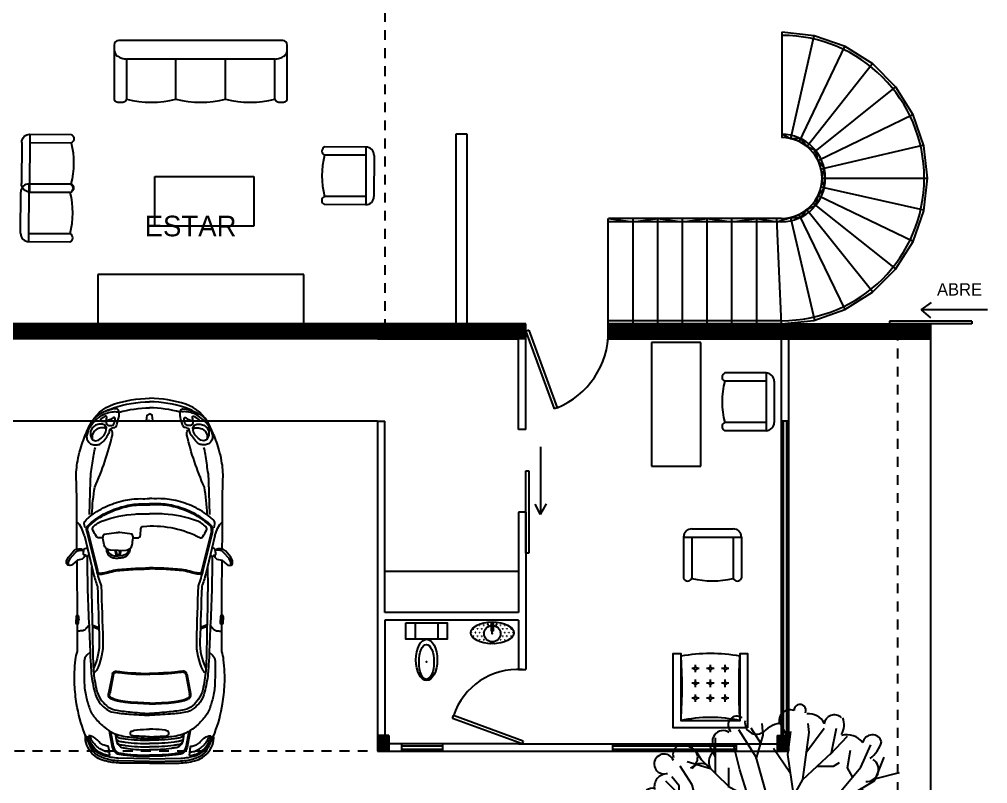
# Model space of a CAD drawing. Header units: millimetres. Extents: x 196 to 326, y -11 to 51.
# Drawn here: x 217.05 to 228.8, y 35.26 to 44.52 of the extents above; entities that cross this region are included whole.
import ezdxf

# ---------------------------------------------------------------- set-up
doc = ezdxf.new("R2010")
doc.units = ezdxf.units.MM
doc.header["$LTSCALE"] = 0.25
doc.linetypes.add('HIDDEN2', pattern=[4.7625, 3.175, -1.5875])
for name, color, linetype in [('BOXTER', 7, 'Continuous'), ('CARRERA911', 7, 'Continuous'), ('escaleras', 8, 'Continuous'), ('jardin', 3, 'Continuous'), ('mobiliario', 1, 'Continuous'), ('MOVABLE_FURNISHINGS', 7, 'Continuous'), ('puertas', 204, 'Continuous'), ('techos', 34, 'Continuous'), ('ventanas cris', 2, 'Continuous')]:
    doc.layers.add(name, color=color, linetype=linetype)

# ---------------------------------------------------------------- blocks, each defined once
blk = doc.blocks.new('CAR2_TOP')
at = {"layer": 'BOXTER'}
for p, q in [((-1.883, 0.769), (-1.88, 0.777)), ((0.299, 0.403), (0.365, 0.418)), ((0.299, 0.392), (0.365, 0.406)), ((0.299, 0.373), (0.365, 0.359)), ((0.299, 0.362), (0.365, 0.347)), ((-1.883, -0.767), (-1.88, -0.775))]:
    blk.add_line(p, q, dxfattribs=at)
for points in [[(0.311, 0.791), (0.285, 0.793), (0.26, 0.817), (0.254, 0.854), (0.249, 0.877), (0.225, 0.904), (0.201, 0.931), (0.188, 0.947), (0.182, 0.97), (0.186, 0.993), (0.206, 1.007), (0.24, 1.007), (0.284, 0.986), (0.36, 0.92), (0.378, 0.898), (0.386, 0.859), (0.384, 0.831, -0.22161), (0.368, 0.799, -0.22161)], [(0.184, 0.98), (0.19, 0.985), (0.224, 0.985), (0.267, 0.964), (0.343, 0.898), (0.362, 0.875), (0.369, 0.837), (0.368, 0.808, -0.062527), (0.366, 0.798, -0.062527)], [(-2.193, 0.001), (-2.185, 0.375, -0.076537), (-2.153, 0.555, -0.086757), (-2.092, 0.667, -0.10675), (-2.057, 0.695), (-2.015, 0.716, -0.003982), (-1.931, 0.755, -0.016266), (-1.85, 0.79, -0.052049), (-1.494, 0.886, -0.02824), (-1.263, 0.91, -0.041393), (-0.959, 0.899, -0.048157), (-0.858, 0.877), (-0.532, 0.877)], [(-0.539, 0.734, 0.024615), (-0.58, 0.769, -0.223398), (-0.61, 0.828, 0.00021), (-0.612, 0.877, 0.00021)], [(-0.532, 0.877, -0.3707), (-0.511, 0.891, 0.000614), (-0.474, 0.893)], [(-0.532, 0.877, 0.370699), (-0.511, 0.862, -0.000614), (-0.474, 0.861)], [(-0.53, 0.873, -0.309042), (-0.511, 0.883, 0.000614), (-0.474, 0.885)], [(-0.416, 0.877, 0.3707), (-0.437, 0.891, -0.000614), (-0.474, 0.893)], [(-0.418, 0.873, 0.309042), (-0.437, 0.883, -0.000614), (-0.474, 0.885)], [(-0.416, 0.877, -0.3707), (-0.437, 0.862, 0.000614), (-0.474, 0.861)], [(-0.416, 0.877, 0.002126), (0.245, 0.88)], [(0.381, 0.882, 0.000281), (0.469, 0.883, -0.004665), (0.933, 0.884, 0.006938), (1.229, 0.891, -0.055982), (1.454, 0.873, -0.021498), (1.594, 0.84, -0.021353), (1.704, 0.804, -0.022762), (1.887, 0.726, -0.203444), (2.138, 0.439, -0.07526), (2.212, 0.001, -0.07526)], [(-2.212, -0.001), (-2.212, 0.338, -0.055426), (-2.191, 0.522, -0.059428), (-2.157, 0.619, -0.097452), (-2.095, 0.7, -0.082707), (-1.994, 0.763, -0.136156), (-1.879, 0.777, 0.047635)], [(-2.16, 0.001), (-2.152, 0.381, -0.076537), (-2.12, 0.56, -0.119374), (-2.054, 0.672, -0.071149), (-2.021, 0.698), (-1.982, 0.721, -0.003982), (-1.898, 0.761, -0.005807), (-1.882, 0.769, -0.004362)], [(-2.119, 0.483, -0.075551), (-2.11, 0.547, -0.072826), (-2.08, 0.612, -0.056103), (-2.039, 0.662, -0.027417), (-2.001, 0.694, -0.098085), (-1.941, 0.724, 0.002459), (-1.88, 0.741, 0.002459)], [(-2.119, 0.483), (-2.049, 0.492, 0.060338), (-2.009, 0.502, -0.005591), (-1.995, 0.554, -0.137482), (-1.965, 0.604, 0.014112), (-1.921, 0.648, 0.101805), (-1.889, 0.7, 0.064537), (-1.88, 0.741, 0.064537)], [(-2.079, 0.488, -0.060664), (-2.07, 0.539, -0.072826), (-2.04, 0.604, -0.056103), (-1.999, 0.654, -0.027417), (-1.961, 0.686, -0.098085), (-1.901, 0.716, 0.000743), (-1.883, 0.722)], [(-0.868, 0.723), (-0.905, 0.763, 0.209375), (-0.976, 0.795, 0.008786), (-1.241, 0.793, 0.052376), (-1.407, 0.771, 0.022093), (-1.552, 0.729, 0.108048), (-1.668, 0.658, 0.061356), (-1.782, 0.543, 0.068655), (-1.848, 0.441, 0.073523), (-1.895, 0.247, 0.014318), (-1.912, 0.073, 0.013039), (-1.915, 0.001, 0.013039)], [(0.292, 0.758, 0.013204), (-0.557, 0.736, -0.006823), (-0.938, 0.721, -0.002349), (-1.128, 0.708, 0.035892), (-1.354, 0.666, 0.099022), (-1.473, 0.613, 0.0549), (-1.547, 0.542, 0.134174), (-1.596, 0.437, 0.023136), (-1.618, 0.254, 0.011713), (-1.632, 0.001, 0.011713)], [(0.165, 0.704, 0.010667), (-0.52, 0.697, -0.006823), (-0.902, 0.691, -0.002349), (-1.092, 0.682, 0.035892), (-1.319, 0.645, 0.099022), (-1.439, 0.595, 0.0549), (-1.515, 0.525, 0.134174), (-1.566, 0.422, 0.023136), (-1.592, 0.239, 0.011039), (-1.611, 0.001, 0.011039)], [(0.597, 0.761), (0.124, 0.647, 0.053281), (0.096, 0.637, 0.257952), (0.079, 0.613, 0.069501), (0.08, 0.576, 0.029071), (0.096, 0.509, -0.06163), (0.128, 0.311, -0.023841), (0.139, 0.089, -0.020054), (0.142, 0.001, -0.020054)], [(0.6, 0.749), (0.127, 0.635, 0.053281), (0.102, 0.626, 0.257952), (0.092, 0.612, 0.069501), (0.093, 0.578, 0.029071), (0.108, 0.512, -0.06151), (0.14, 0.311, -0.023756), (0.152, 0.089, -0.019965), (0.154, 0.001, -0.019965)], [(0.307, 0.744), (0.293, 0.753), (0.298, 0.769), (0.309, 0.78), (0.311, 0.796, -0.504918), (0.325, 0.803, -0.045684), (0.373, 0.798, -0.242065), (0.39, 0.784, -0.032414), (0.399, 0.759, -0.143073)], [(0.597, 0.761), (0.625, 0.765, -0.220404), (0.66, 0.755, -0.037374), (0.707, 0.706, -0.064028), (0.831, 0.511, -0.05126), (0.908, 0.289, -0.061449), (0.931, 0.085, 0.008235), (0.931, 0.001, 0.008235)], [(0.599, 0.749), (0.626, 0.753, -0.220404), (0.651, 0.745, -0.037374), (0.697, 0.698, -0.064028), (0.819, 0.506, -0.05126), (0.896, 0.287, -0.061449), (0.918, 0.085, 0.008235), (0.919, 0, 0.008235)], [(0.642, 0.783), (0.688, 0.793, -0.220404), (0.723, 0.782, -0.037374), (0.77, 0.733, -0.064028), (0.894, 0.538, -0.05126), (0.971, 0.317, -0.061449), (0.994, 0.113, 0.010916), (0.995, 0.001, 0.008235)], [(0.8, 0.731), (1.203, 0.719, -0.03271), (1.324, 0.708, 0.00658), (1.529, 0.678, -0.040733), (1.616, 0.659, -0.249875)], [(1.818, 0.748), (1.763, 0.763, 0.15571), (1.716, 0.761, 0.128859), (1.667, 0.727, 0.172618), (1.648, 0.678, 0.012779), (1.648, 0.638, 0.149305), (1.663, 0.593, 0.057452), (1.697, 0.556, 0.039867), (1.758, 0.511, 0.038453), (1.79, 0.494, 0.044126), (1.835, 0.479), (1.846, 0.463, -0.151431), (1.855, 0.437, 0.389635), (1.893, 0.399), (1.955, 0.381, 0.094342), (2.044, 0.371, 0.108453), (2.068, 0.379, 0.290912), (2.083, 0.407, 0.205966), (1.933, 0.7, 0.700887)], [(1.818, 0.748, -0.118384), (1.984, 0.61, -0.125214), (2.047, 0.457, -0.057098), (2.047, 0.388, 1.07298)], [(0.366, 0.383), (0.371, 0.481, -0.352581), (0.434, 0.551, 0.008047), (0.517, 0.567), (0.517, 0.617, -0.270521), (0.535, 0.647, 0.000614), (0.61, 0.69, -0.331797), (0.651, 0.685, -0.11427), (0.726, 0.569, -0.074246), (0.807, 0.176, -0.021686), (0.809, 0.001, -0.021686)], [(0.806, 0.701, -0.028311), (1.135, 0.665, 0.046105), (1.763, 0.452, 0.219439), (1.828, 0.465, -0.325452)], [(1.942, 0.603), (1.935, 0.586), (1.935, 0.558, -0.04992), (1.933, 0.539, 0.494644), (1.946, 0.524, -0.100112), (1.974, 0.52, 0.588914), (1.993, 0.537, 0.119485), (1.98, 0.563, -0.013341), (1.957, 0.591, 0.140517), (1.942, 0.603, -0.473723)], [(-1.821, 0.49), (-2.018, 0.455, 0.207319), (-2.091, 0.406, 0.101931), (-2.103, 0.375, 0.00876), (-2.112, 0.317, 0.038849), (-2.13, 0.001, 0.03739)], [(-1.831, 0.474), (-2.005, 0.443, 0.207319), (-2.079, 0.394, 0.101931), (-2.091, 0.363, 0.00876), (-2.099, 0.305, 0.03739), (-2.117, 0.001, 0.03739)], [(0.391, 0.526, 0.358011), (0.278, 0.445, 0.087142), (0.273, 0.383)], [(0.381, 0.514, 0.316561), (0.306, 0.445, 0.087142), (0.3, 0.383)], [(0.517, 0.567, -0.146365), (0.564, 0.552), (0.584, 0.403, -0.020696), (0.585, 0.383, -0.020696)], [(1.929, 0.522, 0.247528), (1.912, 0.526, 0.056791), (1.893, 0.518, 0.281439), (1.88, 0.495, 0.017622), (1.882, 0.462, 0.327274), (1.91, 0.43, -0.021137), (1.946, 0.42, 0.219354), (1.974, 0.424, 0.356278), (1.978, 0.435, 0.072558), (1.968, 0.452, 0.066843), (1.957, 0.463), (1.942, 0.511), (1.929, 0.522)], [(2.059, 0.522, -0.046386), (2.095, 0.439, -0.07526), (2.169, 0.001)], [(-1.857, 0.418), (-1.941, 0.403, 0.207319), (-2.014, 0.354, 0.101931), (-2.026, 0.323, 0.00876), (-2.035, 0.265, 0.032481), (-2.053, 0.001)], [(-1.968, 0.394, 0.0341), (-1.977, 0.382, 0.101931), (-1.99, 0.351, 0.00876), (-1.998, 0.293, 0.035895), (-2.016, 0.001, 0.035895)], [(-1.922, 0.406, 0.056082), (-1.937, 0.387, 0.101931), (-1.95, 0.356, 0.00876), (-1.958, 0.298, 0.036536), (-1.976, 0.001, 0.036536)], [(-1.871, 0.415, 0.088206), (-1.897, 0.387, 0.101931), (-1.909, 0.356, 0.00876), (-1.918, 0.298, 0.036536), (-1.936, 0.001, 0.036536)], [(0.391, 0.24, -0.358011), (0.278, 0.32, -0.087142), (0.273, 0.383)], [(0.381, 0.251, -0.316561), (0.306, 0.32, -0.087142), (0.3, 0.383)], [(0.366, 0.383), (0.371, 0.284, 0.352581), (0.434, 0.214, -0.008047), (0.517, 0.199), (0.517, 0.148)], [(0.517, 0.199, 0.146365), (0.564, 0.213), (0.584, 0.362, 0.020696), (0.585, 0.383, 0.020696)], [(2.042, 0.371, -0.063252), (2.096, 0.001, -0.063252)], [(-1.894, 0.001, 0.004647), (-1.883, 0.204, -0.212789), (-1.871, 0.229, -0.225042), (-1.85, 0.234, -0.010282), (-1.835, 0.23, -0.358153), (-1.824, 0.216, 0.030605), (-1.815, 0.19), (-1.81, 0.152, -0.044318), (-1.803, 0.001, -0.044318)], [(0.517, 0.148, 0.460181), (0.554, 0.113), (0.629, 0.107, -0.361883), (0.658, 0.078, -0.136022), (0.54, -0.572, -0.015575)], [(-2.212, 0.002), (-2.212, -0.336, 0.055426), (-2.191, -0.52, 0.059428), (-2.157, -0.618, 0.097452), (-2.095, -0.698, 0.082707), (-1.994, -0.761, 0.136156), (-1.879, -0.775, -0.047635)], [(-2.193, 0.001), (-2.185, -0.374, 0.076537), (-2.153, -0.553, 0.086757), (-2.092, -0.666, 0.10675), (-2.057, -0.694), (-2.015, -0.714, 0.003982), (-1.931, -0.754, 0.016266), (-1.85, -0.788, 0.052049), (-1.494, -0.884, 0.02824), (-1.263, -0.908, 0.041393), (-0.959, -0.897, 0.048157), (-0.858, -0.875), (-0.532, -0.875)], [(-2.16, 0.001), (-2.152, -0.379, 0.076537), (-2.12, -0.559, 0.119374), (-2.054, -0.671, 0.071149), (-2.021, -0.697), (-1.982, -0.72, 0.003982), (-1.898, -0.759, 0.005807), (-1.882, -0.767, 0.004362)], [(-1.821, -0.489), (-2.018, -0.453, -0.207319), (-2.091, -0.405, -0.101931), (-2.103, -0.373, -0.00876), (-2.112, -0.316, -0.038849), (-2.13, 0.001, -0.03739)], [(-1.831, -0.473), (-2.005, -0.441, -0.207319), (-2.079, -0.393, -0.101931), (-2.091, -0.361, -0.00876), (-2.099, -0.304, -0.03739), (-2.117, 0.001, -0.03739)], [(-1.857, -0.416), (-1.941, -0.401, -0.207319), (-2.014, -0.353, -0.101931), (-2.026, -0.321, -0.00876), (-2.035, -0.264, -0.032481), (-2.053, 0.001)], [(-1.968, -0.392, -0.0341), (-1.977, -0.38, -0.101931), (-1.99, -0.349, -0.00876), (-1.998, -0.292, -0.035895), (-2.016, 0.001, -0.035895)], [(-1.922, -0.405, -0.056082), (-1.937, -0.386, -0.101931), (-1.95, -0.354, -0.00876), (-1.958, -0.297, -0.036536), (-1.976, 0.001, -0.036536)], [(-1.871, -0.414, -0.088206), (-1.897, -0.386, -0.101931), (-1.909, -0.354, -0.00876), (-1.918, -0.297, -0.036536), (-1.936, 0.001, -0.036536)], [(-0.868, -0.722), (-0.905, -0.762, -0.209375), (-0.976, -0.794, -0.008786), (-1.241, -0.791, -0.052376), (-1.407, -0.769, -0.022093), (-1.552, -0.728, -0.108048), (-1.668, -0.656, -0.061356), (-1.782, -0.542, -0.068655), (-1.848, -0.439, -0.073523), (-1.895, -0.245, -0.014318), (-1.912, -0.071, -0.013039), (-1.915, 0.001, -0.013039)], [(-1.894, 0.001, -0.004647), (-1.883, -0.203, 0.212789), (-1.871, -0.227, 0.225042), (-1.85, -0.232, 0.010282), (-1.835, -0.229, 0.358153), (-1.824, -0.215, -0.030605), (-1.815, -0.189), (-1.81, -0.151, 0.044318), (-1.803, 0.001, 0.044318)], [(0.292, -0.757, -0.013204), (-0.557, -0.735, 0.006823), (-0.938, -0.72, 0.002349), (-1.128, -0.707, -0.035892), (-1.354, -0.664, -0.099022), (-1.473, -0.611, -0.0549), (-1.547, -0.54, -0.134174), (-1.596, -0.436, -0.023136), (-1.618, -0.253, -0.011713), (-1.632, 0.001, -0.011713)], [(0.165, -0.702, -0.010667), (-0.52, -0.696, 0.006823), (-0.902, -0.69, 0.002349), (-1.092, -0.681, -0.035892), (-1.319, -0.643, -0.099022), (-1.439, -0.593, -0.0549), (-1.515, -0.524, -0.134174), (-1.566, -0.42, -0.023136), (-1.592, -0.238, -0.011039), (-1.611, 0.001, -0.011039)], [(0.597, -0.76), (0.124, -0.646, -0.053281), (0.096, -0.636, -0.257952), (0.079, -0.612, -0.069501), (0.08, -0.575, -0.029071), (0.096, -0.507, 0.06163), (0.128, -0.309, 0.023841), (0.139, -0.087, 0.020054), (0.142, 0.001, 0.020054)], [(0.6, -0.748), (0.127, -0.634, -0.053281), (0.102, -0.625, -0.257952), (0.092, -0.611, -0.069501), (0.093, -0.577, -0.029071), (0.108, -0.511, 0.06151), (0.14, -0.31, 0.023756), (0.152, -0.088, 0.019965), (0.154, 0.001, 0.019965)], [(0.381, -0.88, -0.000281), (0.469, -0.881, 0.004665), (0.933, -0.883, -0.006938), (1.229, -0.889, 0.055982), (1.454, -0.872, 0.021498), (1.594, -0.839, 0.021353), (1.704, -0.803, 0.022762), (1.887, -0.724, 0.203444), (2.138, -0.438, 0.07526), (2.212, 0.001, 0.07526)], [(0.54, -0.572), (0.517, -0.615, 0.270521), (0.535, -0.646, -0.000614), (0.61, -0.689, 0.331797), (0.651, -0.683, 0.11427), (0.726, -0.568, 0.074246), (0.807, -0.175, 0.021686), (0.809, 0.001)], [(0.597, -0.76), (0.625, -0.764, 0.220404), (0.66, -0.753, 0.037374), (0.707, -0.704, 0.064028), (0.831, -0.509, 0.05126), (0.908, -0.288, 0.061449), (0.931, -0.084, -0.008235), (0.931, 0.001, -0.008235)], [(0.599, -0.748), (0.626, -0.751, 0.220404), (0.651, -0.744, 0.037374), (0.697, -0.696, 0.064028), (0.819, -0.504, 0.05126), (0.896, -0.285, 0.061449), (0.918, -0.084, -0.008235), (0.919, 0.001, -0.008235)], [(0.642, -0.781), (0.688, -0.791, 0.220404), (0.723, -0.781, 0.037374), (0.77, -0.732, 0.064028), (0.894, -0.537, 0.05126), (0.971, -0.315, 0.061449), (0.994, -0.111, -0.010916), (0.995, 0.001, -0.008235)], [(2.042, -0.37, 0.063252), (2.096, 0.001, 0.063252)], [(2.059, -0.52, 0.046386), (2.095, -0.438, 0.07526), (2.169, 0.001)], [(0.806, -0.699, 0.028311), (1.135, -0.663, -0.046105), (1.763, -0.451, -0.219439), (1.828, -0.464, 0.325452)], [(1.818, -0.746), (1.763, -0.761, -0.15571), (1.716, -0.759, -0.128859), (1.667, -0.725, -0.172618), (1.648, -0.677, -0.012779), (1.648, -0.637, -0.149305), (1.663, -0.592, -0.057452), (1.697, -0.554, -0.039867), (1.758, -0.509, -0.038453), (1.79, -0.492, -0.044126), (1.835, -0.477), (1.846, -0.462, 0.151431), (1.855, -0.436, -0.389635), (1.893, -0.398), (1.955, -0.379, -0.094342), (2.044, -0.37, -0.108453), (2.068, -0.377, -0.290912), (2.083, -0.406, -0.205966), (1.933, -0.699, -0.700887)], [(1.818, -0.746, 0.118384), (1.984, -0.609, 0.125214), (2.047, -0.456, 0.057098), (2.047, -0.387, -1.07298)], [(1.929, -0.52, -0.247528), (1.912, -0.524, -0.056791), (1.893, -0.517, -0.281439), (1.88, -0.494, -0.017622), (1.882, -0.46, -0.327274), (1.91, -0.428, 0.021137), (1.946, -0.419, -0.219354), (1.974, -0.422, -0.356278), (1.978, -0.434, -0.072558), (1.968, -0.451, -0.066843), (1.957, -0.462), (1.942, -0.509), (1.929, -0.52)], [(-2.119, -0.482), (-2.049, -0.49, -0.060338), (-2.009, -0.5, 0.005591), (-1.995, -0.553, 0.137482), (-1.965, -0.603, -0.014112), (-1.921, -0.646, -0.101805), (-1.889, -0.699, -0.064537), (-1.88, -0.74, -0.064537)], [(-2.119, -0.482, 0.075551), (-2.11, -0.545, 0.072826), (-2.08, -0.61, 0.056103), (-2.039, -0.66, 0.027417), (-2.001, -0.693, 0.098085), (-1.941, -0.723, -0.002459), (-1.88, -0.74, -0.002459)], [(-2.079, -0.487, 0.060664), (-2.07, -0.538, 0.072826), (-2.04, -0.603, 0.056103), (-1.999, -0.653, 0.027417), (-1.961, -0.685, 0.098085), (-1.901, -0.715, -0.000743), (-1.883, -0.72)], [(1.942, -0.601), (1.935, -0.584), (1.935, -0.556, 0.04992), (1.933, -0.537, -0.494644), (1.946, -0.522, 0.100112), (1.974, -0.518, -0.588914), (1.993, -0.535, -0.119485), (1.98, -0.562, 0.013341), (1.957, -0.59, -0.140517), (1.942, -0.601, 0.473723)], [(0.8, -0.729), (1.203, -0.718, 0.03271), (1.324, -0.707, -0.00658), (1.529, -0.677, 0.040733), (1.616, -0.658, 0.249875)], [(-0.539, -0.732, -0.024615), (-0.58, -0.767, 0.223398), (-0.61, -0.827, -0.00021), (-0.612, -0.875, -0.00021)], [(0.311, -0.789), (0.285, -0.792), (0.26, -0.815), (0.254, -0.853), (0.249, -0.875), (0.225, -0.902), (0.201, -0.93), (0.188, -0.946), (0.182, -0.968), (0.186, -0.992), (0.206, -1.006), (0.24, -1.006), (0.284, -0.985), (0.36, -0.919), (0.378, -0.896), (0.386, -0.858), (0.384, -0.829, 0.22161), (0.368, -0.797, 0.22161)], [(0.184, -0.979), (0.19, -0.983), (0.224, -0.983), (0.267, -0.962), (0.343, -0.896), (0.362, -0.874), (0.369, -0.835), (0.368, -0.807, 0.062527), (0.366, -0.796, 0.062527)], [(0.307, -0.743), (0.293, -0.751), (0.298, -0.768), (0.309, -0.779), (0.311, -0.794, 0.504918), (0.325, -0.802, 0.045684), (0.373, -0.796, 0.242065), (0.39, -0.782, 0.032414), (0.399, -0.758, 0.143073)], [(-0.532, -0.875, -0.370699), (-0.511, -0.86, 0.000614), (-0.474, -0.859)], [(-0.532, -0.875, 0.3707), (-0.511, -0.89, -0.000614), (-0.474, -0.891)], [(-0.53, -0.871, 0.309042), (-0.511, -0.882, -0.000614), (-0.474, -0.883)], [(-0.416, -0.875, 0.3707), (-0.437, -0.86, -0.000614), (-0.474, -0.859)], [(-0.418, -0.871, -0.309042), (-0.437, -0.882, 0.000614), (-0.474, -0.883)], [(-0.416, -0.875, -0.3707), (-0.437, -0.89, 0.000614), (-0.474, -0.891)], [(-0.416, -0.875, -0.002126), (0.245, -0.879)]]:
    blk.add_lwpolyline(points, format="xyb", dxfattribs=at)
for points in [[(0.545, 0.791), (0.631, 0.822), (0.68, 0.851), (0.714, 0.885)], [(0.545, 0.791), (0.081, 0.681)], [(1.759, 0.718), (1.727, 0.704), (1.709, 0.691), (1.694, 0.657), (1.703, 0.622), (1.727, 0.59), (1.765, 0.554), (1.805, 0.533), (1.854, 0.524), (1.886, 0.546), (1.899, 0.574), (1.899, 0.614), (1.886, 0.659), (1.854, 0.697), (1.807, 0.719), (1.759, 0.718)], [(1.841, 0.526), (1.841, 0.526), (1.854, 0.554), (1.854, 0.594), (1.841, 0.639), (1.809, 0.677), (1.762, 0.699), (1.715, 0.697)], [(1.938, -0.001), (1.943, 0.04), (2.007, 0.029), (2.023, 0.001)], [(1.938, 0.002), (1.943, -0.039), (2.007, -0.028), (2.023, 0.001)], [(1.759, -0.716), (1.727, -0.703), (1.709, -0.69), (1.694, -0.656), (1.703, -0.62), (1.727, -0.588), (1.765, -0.552), (1.805, -0.532), (1.854, -0.522), (1.886, -0.545), (1.899, -0.573), (1.899, -0.613), (1.886, -0.658), (1.854, -0.695), (1.807, -0.718), (1.759, -0.716)], [(1.841, -0.525), (1.841, -0.525), (1.854, -0.553), (1.854, -0.593), (1.841, -0.638), (1.809, -0.675), (1.762, -0.698), (1.715, -0.696)], [(0.545, -0.79), (0.081, -0.68)], [(0.545, -0.79), (0.631, -0.821), (0.68, -0.849), (0.714, -0.883)]]:
    blk.add_lwpolyline(points, dxfattribs=at)
at = {"layer": 'CARRERA911'}
for p, q in [((-0.558, 0.696), (-0.589, 0.616)), ((-0.537, 0.697), (-0.568, 0.617)), ((-1.132, 0.439), (-1.371, 0.485)), ((-1.129, 0.451), (-1.369, 0.498)), ((-1.132, -0.438), (-1.371, -0.484)), ((-1.129, -0.45), (-1.369, -0.496)), ((-0.558, -0.695), (-0.589, -0.614)), ((-0.537, -0.695), (-0.568, -0.615))]:
    blk.add_line(p, q, dxfattribs=at)
for points in [[(0.124, 0.647, 0.02035), (-0.064, 0.589, -0.001309), (-0.733, 0.567, -0.124047), (-1.09, 0.646, -0.239135), (-1.115, 0.68, -0.239135)], [(0.081, 0.681, 0.019279), (-0.073, 0.633, -0.001296), (-0.734, 0.612, -0.122005), (-1.065, 0.683, -0.122005)], [(0.124, -0.646, -0.02035), (-0.064, -0.587, 0.001309), (-0.733, -0.566, 0.124047), (-1.09, -0.645, 0.239135), (-1.115, -0.678, 0.239135)], [(0.081, -0.68, -0.019279), (-0.073, -0.631, 0.001296), (-0.734, -0.61, 0.122005), (-1.065, -0.682, 0.122005)]]:
    blk.add_lwpolyline(points, format="xyb", dxfattribs=at)
for points in [[(-1.498, 0.001), (-1.491, 0.146), (-1.484, 0.231), (-1.477, 0.298), (-1.469, 0.351), (-1.461, 0.392), (-1.453, 0.423), (-1.445, 0.445), (-1.438, 0.462), (-1.431, 0.475), (-1.424, 0.485), (-1.417, 0.493), (-1.409, 0.497), (-1.401, 0.5), (-1.392, 0.501), (-1.381, 0.5), (-1.369, 0.498)], [(-1.486, 0), (-1.478, 0.145), (-1.472, 0.229), (-1.465, 0.297), (-1.457, 0.349), (-1.449, 0.389), (-1.441, 0.419), (-1.434, 0.441), (-1.427, 0.457), (-1.42, 0.469), (-1.414, 0.477), (-1.409, 0.483), (-1.404, 0.486), (-1.399, 0.488), (-1.392, 0.488), (-1.383, 0.487), (-1.371, 0.485)], [(-1.135, 0.44), (-1.126, 0.435), (-1.12, 0.431), (-1.116, 0.427), (-1.113, 0.421), (-1.112, 0.413), (-1.111, 0.401), (-1.112, 0.385), (-1.114, 0.364), (-1.117, 0.339), (-1.121, 0.307), (-1.125, 0.269), (-1.129, 0.224), (-1.133, 0.17), (-1.136, 0.107), (-1.139, 0.001)], [(-1.129, 0.451), (-1.119, 0.446), (-1.111, 0.44), (-1.105, 0.433), (-1.102, 0.425), (-1.099, 0.414), (-1.099, 0.401), (-1.1, 0.384), (-1.102, 0.363), (-1.105, 0.337), (-1.108, 0.306), (-1.112, 0.268), (-1.116, 0.223), (-1.12, 0.169), (-1.123, 0.107), (-1.126, 0.001)], [(-1.498, 0.001), (-1.491, -0.144), (-1.484, -0.229), (-1.477, -0.297), (-1.469, -0.35), (-1.461, -0.391), (-1.453, -0.421), (-1.445, -0.444), (-1.438, -0.461), (-1.431, -0.474), (-1.424, -0.484), (-1.417, -0.491), (-1.409, -0.496), (-1.401, -0.499), (-1.392, -0.499), (-1.381, -0.498), (-1.369, -0.496)], [(-1.486, 0.001), (-1.478, -0.144), (-1.472, -0.228), (-1.465, -0.295), (-1.457, -0.348), (-1.449, -0.388), (-1.441, -0.417), (-1.434, -0.439), (-1.427, -0.455), (-1.42, -0.467), (-1.414, -0.476), (-1.409, -0.481), (-1.404, -0.485), (-1.399, -0.486), (-1.392, -0.487), (-1.383, -0.486), (-1.371, -0.484)], [(-1.135, -0.439), (-1.126, -0.434), (-1.12, -0.429), (-1.116, -0.425), (-1.113, -0.42), (-1.112, -0.411), (-1.111, -0.4), (-1.112, -0.383), (-1.114, -0.363), (-1.117, -0.337), (-1.121, -0.306), (-1.125, -0.268), (-1.129, -0.222), (-1.133, -0.169), (-1.136, -0.106), (-1.139, 0)], [(-1.129, -0.45), (-1.119, -0.444), (-1.111, -0.439), (-1.105, -0.432), (-1.102, -0.424), (-1.099, -0.413), (-1.099, -0.4), (-1.1, -0.383), (-1.102, -0.362), (-1.105, -0.336), (-1.108, -0.304), (-1.112, -0.266), (-1.116, -0.221), (-1.12, -0.168), (-1.123, -0.105), (-1.126, 0.001)]]:
    blk.add_lwpolyline(points, dxfattribs=at)
blk = doc.blocks.new('autop20')
at = {"layer": 'CARRERA911'}
blk.add_blockref('CAR2_TOP', (129.991, 47.496), dxfattribs=at)
blk = doc.blocks.new('wc2')
for p, q in [((-0.137, 0), (-0.137, -0.2)), ((0.137, 0), (0.137, -0.2))]:
    blk.add_line(p, q)
blk.add_lwpolyline([(-0.25, 0), (0.25, 0), (0.25, -0.2), (-0.25, -0.2)], close=True)
for centre, major_axis, ratio in [((0, -0.45), (0, -0.25), 0.517442), ((-0.001, -0.475), (0, -0.211), 0.429153)]:
    blk.add_ellipse(centre, major_axis=major_axis, ratio=ratio)
blk.add_point((-0.001, -0.475))
blk = doc.blocks.new('lava3')
h = blk.add_hatch()
h.set_pattern_fill('SWAMP', color=256, scale=0.002, style=0)
h.set_pattern_definition([(0, (-233.575846, -189.349893), (0.0254, 0.043994), [0.00635, -0.04445]), (90, (-233.57267, -189.349893), (-0.0254, 0.043994), [0.003175, -0.0848132]), (90, (-233.571877, -189.349893), (-0.0254, 0.043994), [0.00254, -0.0854482]), (90, (-233.573465, -189.349893), (-0.0254, 0.043994), [0.00254, -0.0854482]), (60, (-233.571084, -189.349893), (-0.0253999216, 0.043994045), [0.002032, -0.048768]), (120, (-233.57426, -189.349893), (-0.0507999216, 4.5e-08), [0.002032, -0.048768])])
edge = h.paths.add_edge_path()
edge.add_ellipse((0, -0.132), major_axis=(-0.262, 0), ratio=0.505195, start_angle=0, end_angle=360)
edge.add_line((0, -0.001), (0, -0.01))
edge.add_line((0, -0.01), (0.01, -0.01))
edge.add_line((0.01, -0.01), (0.01, -0.043))
edge.add_arc((0, -0.142), 0.1, 0, 84.2608, ccw=False)
edge.add_arc((0, -0.142), 0.1, -180, 0, ccw=False)
edge.add_arc((0, -0.142), 0.1, 95.7392, 180, ccw=False)
edge.add_line((-0.01, -0.043), (-0.01, -0.01))
edge.add_line((-0.01, -0.01), (0, -0.01))
edge.add_line((0, -0.01), (0, -0.001))
for p, q in [((0, -0.01), (0, 0)), ((-0.01, -0.11), (-0.01, -0.01)), ((-0.01, -0.01), (0.01, -0.01)), ((0.01, -0.11), (-0.01, -0.11)), ((0, -0.142), (0, -0.01)), ((0.01, -0.01), (0.01, -0.11))]:
    blk.add_line(p, q)
blk.add_circle((0, -0.142), 0.1)
blk.add_ellipse((0, -0.132), major_axis=(-0.262, 0), ratio=0.505195)
for p in [(-0.053, -0.026), (0.053, -0.026), (0, -0.142)]:
    blk.add_point(p)
blk = doc.blocks.new('E59')
for p, q in [((-0.1047, 0.3745), (-0.1262, 0.4543)), ((-0.0967, 0.3775), (-0.0859, 0.4635)), ((-0.0242, 0.4144), (-0.0295, 0.4512)), ((0.0403, 0.2977), (0.0483, 0.4635)), ((0.0457, 0.3745), (-0.0242, 0.4144)), ((-0.1558, 0.3714), (-0.2068, 0.4052)), ((-0.0698, 0.2824), (-0.0483, 0.4052)), ((-0.1531, 0.2916), (-0.1558, 0.3714)), ((-0.0403, 0.1903), (-0.1047, 0.3745)), ((0.0161, 0.2087), (-0.0215, 0.3622)), ((0.0671, 0.31), (0.0886, 0.3745)), ((0.1209, 0.2179), (0.1316, 0.353)), ((0.1316, 0.353), (0.1477, 0.3806)), ((0.1987, 0.31), (0.2713, 0.3683)), ((-0.2954, 0.2701), (-0.3142, 0.3407)), ((-0.1262, 0.2455), (-0.1799, 0.3223)), ((0.3008, 0.3008), (0.3196, 0.3407)), ((-0.2901, 0.267), (-0.3599, 0.2947)), ((-0.0134, 0.1013), (0.0403, 0.2977)), ((0.0376, 0.2854), (0.0671, 0.31)), ((0.1262, 0.2977), (0.1531, 0.3131)), ((0.2175, 0.2425), (0.1987, 0.31)), ((0.3089, 0.267), (0.3008, 0.3008)), ((-0.2471, 0.1964), (-0.2901, 0.267)), ((-0.1316, 0.2517), (-0.2122, 0.2762)), ((0.1853, 0.1842), (0.2283, 0.267)), ((0.2954, 0.2517), (0.3411, 0.2854)), ((-0.3303, 0.2241), (-0.3975, 0.2548)), ((-0.239, 0.1473), (-0.2525, 0.2394)), ((-0.0349, 0.1627), (-0.1262, 0.2455)), ((0.0645, 0.1627), (0.1504, 0.2609)), ((0.2551, 0.178), (0.2954, 0.2517)), ((-0.2149, 0.1289), (-0.3303, 0.2241)), ((-0.0725, 0.1473), (-0.1585, 0.2118)), ((0.1397, 0.1228), (0.333, 0.2149)), ((0.333, 0.2149), (0.4082, 0.2271)), ((-0.3679, 0.132), (-0.4243, 0.1842)), ((-0.3277, 0.1842), (-0.3814, 0.1934)), ((-0.3008, 0.1995), (-0.3277, 0.1842)), ((-0.1853, 0.1535), (-0.2149, 0.1842)), ((-0.0081, 0.0153), (-0.0403, 0.1903)), ((-0.0403, 0.1903), (0.0054, 0.0307)), ((0.0376, 0.1289), (0.0376, 0.1934)), ((0.0779, 0.1719), (0.145, 0.1811)), ((0.145, 0.1811), (0.1799, 0.2026)), ((0.188, 0.1473), (0.1853, 0.1842)), ((0.3035, 0.1995), (0.3733, 0.1934)), ((0.3733, 0.1934), (0.427, 0.1964)), ((-0.3733, 0.1351), (-0.4485, 0.1504)), ((-0.333, 0.1412), (-0.3438, 0.1596)), ((-0.0967, 0.1627), (-0.1853, 0.1535)), ((-0.043, 0.0338), (-0.0725, 0.1473)), ((0.0403, 0.0552), (0.0645, 0.1627)), ((0.2686, 0.1197), (0.3196, 0.1627)), ((-0.2927, 0.0491), (-0.3733, 0.1351)), ((-0.333, 0.0921), (-0.333, 0.1412)), ((-0.0322, 0.0031), (-0.2149, 0.1258)), ((-0.2149, 0.1258), (-0.0081, 0.0153)), ((0, 0), (0.1397, 0.1228)), ((0, 0.0276), (0.1423, 0.1228)), ((0.051, 0.1105), (0.0376, 0.1289)), ((0.1477, 0.1258), (0.3223, 0.1166)), ((0.3223, 0.1166), (0.3975, 0.1228)), ((0.3653, 0.1197), (0.4539, 0.0921)), ((-0.3733, 0.0583), (-0.4485, 0.1136)), ((-0.4351, 0.0675), (-0.4619, 0.0645)), ((-0.2927, 0.0491), (-0.4351, 0.0675)), ((0.0618, 0.0522), (0.1799, 0.0706)), ((0.2793, 0.0583), (0.3035, 0.0645)), ((0.4082, 0.043), (0.4592, 0.0737)), ((-0.145, -0.0338), (-0.2927, 0.0491)), ((0.0054, 0.0307), (-0.1289, -0.2087)), ((0.1423, 0.0031), (0.3599, 0.0399)), ((0.1826, 0.0123), (0.2793, 0.0583)), ((0.2927, 0.0307), (0.3142, 0.0153)), ((0.3599, 0.0399), (0.4673, 0.046)), ((0.384, 0.0399), (0.47, 0.0215)), ((-0.4109, 0.0092), (-0.4673, -0.0215)), ((-0.3679, 0.0031), (-0.4378, 0.0123)), ((-0.3142, 0.0092), (-0.3867, -0.0399)), ((-0.2444, 0.0215), (-0.3679, 0.0031)), ((0, 0.0123), (-0.2068, -0.0522)), ((0, 0), (0.1531, -0.2149)), ((0.0107, -0.0092), (0.1423, 0.0031)), ((0.0161, 0.0153), (0.1423, 0.0031)), ((0.3142, 0.0153), (0.3706, -0.0061)), ((-0.2068, -0.0522), (0, -0.0184)), ((-0.1289, -0.2087), (0, -0.0184)), ((0.0027, -0.0246), (0.137, -0.1903)), ((0.3706, -0.0061), (0.4002, -0.0061)), ((-0.2068, -0.0491), (-0.3599, -0.0921)), ((-0.2041, -0.0491), (-0.2686, -0.1719)), ((-0.1021, -0.0338), (-0.1423, -0.1166)), ((0.0322, -0.0491), (0.1692, -0.0368)), ((0.0833, -0.043), (0.1235, -0.0645)), ((0.1692, -0.0368), (0.2847, -0.0675)), ((0.188, -0.0399), (0.2068, -0.0921)), ((0.2337, -0.0552), (0.2954, -0.0307)), ((-0.427, -0.0706), (-0.4619, -0.0737)), ((-0.4002, -0.0767), (-0.4485, -0.1074)), ((-0.3545, -0.0921), (-0.427, -0.0706)), ((-0.1262, -0.0798), (-0.1719, -0.0951)), ((-0.0457, -0.0798), (-0.0242, -0.2333)), ((0.0403, -0.0737), (0.0322, -0.2302)), ((0.1235, -0.0645), (0.145, -0.0737)), ((-0.3599, -0.0921), (-0.4431, -0.1443)), ((-0.2417, -0.1166), (-0.3223, -0.1412)), ((-0.1423, -0.1166), (-0.2014, -0.175)), ((0.2068, -0.0921), (0.2363, -0.1013)), ((0.3599, -0.1504), (0.3894, -0.1074)), ((-0.3223, -0.1412), (-0.3948, -0.1596)), ((-0.1665, -0.1412), (-0.1826, -0.1872)), ((0.1746, -0.175), (0.2149, -0.132)), ((0.2149, -0.132), (0.2713, -0.1351)), ((-0.2686, -0.1719), (-0.3518, -0.2578)), ((-0.2686, -0.175), (-0.3277, -0.175)), ((-0.2014, -0.175), (-0.2283, -0.1842)), ((-0.0349, -0.1657), (-0.0671, -0.2149)), ((0.0376, -0.175), (-0.0081, -0.267)), ((0.1235, -0.175), (0.2981, -0.175)), ((0.2659, -0.175), (0.3733, -0.1473)), ((0.3733, -0.1473), (0.4378, -0.1473)), ((0.4082, -0.1473), (0.4324, -0.1688)), ((0.0376, -0.1964), (0.0994, -0.264)), ((-0.3115, -0.2149), (-0.419, -0.2149)), ((-0.3599, -0.2149), (-0.4028, -0.2363)), ((-0.325, -0.2302), (-0.3465, -0.3008)), ((-0.1262, -0.2056), (-0.2874, -0.3653)), ((-0.1262, -0.2056), (-0.1128, -0.2947)), ((-0.0242, -0.2333), (-0.0833, -0.3959)), ((0.0322, -0.2302), (0.0457, -0.3683)), ((0.1423, -0.2056), (0.1423, -0.2578)), ((0.1531, -0.2149), (0.2739, -0.2824)), ((0.2122, -0.2455), (0.2847, -0.2241)), ((0.2847, -0.2241), (0.3277, -0.2271)), ((-0.3518, -0.2578), (-0.376, -0.2732)), ((-0.1826, -0.2609), (-0.2766, -0.2854)), ((0.1423, -0.2578), (0.1638, -0.3069)), ((0.3303, -0.267), (0.3921, -0.2578)), ((-0.2766, -0.2854), (-0.333, -0.3223)), ((-0.1182, -0.2732), (-0.145, -0.2947)), ((-0.0376, -0.2701), (-0.0833, -0.2947)), ((0.0376, -0.2824), (0.1692, -0.4328)), ((0.2739, -0.2824), (0.2713, -0.3346)), ((0.2739, -0.2824), (0.3653, -0.3039)), ((0.3008, -0.2916), (0.3303, -0.267)), ((-0.2202, -0.3069), (-0.2256, -0.353)), ((-0.1128, -0.2947), (-0.1531, -0.3745)), ((-0.2739, -0.3253), (-0.3008, -0.3468)), ((-0.2471, -0.3253), (-0.2739, -0.3253)), ((-0.137, -0.3407), (-0.1343, -0.3837)), ((-0.0591, -0.3346), (-0.0483, -0.4665)), ((0.043, -0.3376), (0.0161, -0.4727)), ((0.0859, -0.3407), (0.1504, -0.3468)), ((0.2713, -0.3346), (0.2901, -0.3683)), ((-0.2256, -0.353), (-0.2498, -0.399)), ((0.1128, -0.3683), (0.1209, -0.4543)), ((-0.0806, -0.3867), (-0.1826, -0.442)), ((-0.0833, -0.3959), (-0.1155, -0.4512))]:
    blk.add_line(p, q)
blk = doc.blocks.new('A$C6E765655')
at = {"linetype": 'Continuous'}
blk.add_circle((0.4582, 0.3781), 0.00942, dxfattribs=at)
for centre, radius, start, end in [((0.3879, 0.7765), 0.0195, 80.9424, 263.9175), ((0.381, 0.7563), 0.0407, 1.2225, 75.9139), ((0.4622, 0.7615), 0.0291, 11.7585, 191.6657), ((0.5227, 0.7568), 0.0331, 21.5643, 158.4357), ((0.3942, 0.7314), 0.0271, 108.127, 293.9252), ((0.5963, 0.7158), 0.0649, 12.9719, 124.9365), ((0.6749, 0.6948), 0.0352, 319.6555, 115.9661), ((0.3778, 0.6638), 0.0525, 313.2466, 54.79), ((0.1077, 0.6511), 0.026, 106.8501, 259.6206), ((0.076, 0.5922), 0.0871, 37.4606, 73.9288), ((0.1751, 0.6363), 0.0318, 354.8735, 148.038), ((0.333, 0.6468), 0.0259, 103.151, 256.849), ((0.3429, 0.6277), 0.0463, 22.1929, 107.0242), ((0.7023, 0.6428), 0.0293, 263.2912, 91.111), ((0.1331, 0.5834), 0.0518, 125.4887, 197.264), ((0.2405, 0.5968), 0.0302, 356.2433, 124.7239), ((0.4156, 0.6574), 0.0322, 202.1929, 261.5242), ((0.3211, 0.5715), 0.0504, 83.1445, 152.5221), ((0.7013, 0.5888), 0.0289, 331.6367, 94.9375), ((0.0541, 0.5229), 0.0524, 59.4425, 110.5593), ((0.055, 0.5487), 0.0273, 134.9054, 265.4924), ((0.7323, 0.5216), 0.0503, 359.8555, 89.8505), ((0.0739, 0.4786), 0.0491, 119.1239, 184.1738), ((0.7694, 0.489), 0.0342, 259.6251, 72.3243), ((0.0158, 0.4564), 0.016, 66.9777, 272.0016), ((0.758, 0.4067), 0.0493, 312.2838, 80.5651), ((0.0435, 0.4295), 0.0293, 158.2481, 288.5152), ((0.1264, 0.416), 0.0777, 190.5832, 231.4214), ((0.8021, 0.3159), 0.0549, 34.981, 98.3899), ((0.0492, 0.3389), 0.0306, 260.7668, 32.2056), ((0.8259, 0.3156), 0.0339, 231.5775, 44.8843), ((0.0551, 0.2869), 0.0239, 144.1115, 315.6803), ((0.7849, 0.2606), 0.0332, 229.2256, 58.9991), ((0.0995, 0.2499), 0.0294, 146.3994, 321.1427), ((0.1549, 0.2466), 0.0358, 204.8737, 300.6189), ((0.1864, 0.1909), 0.0281, 118.1122, 241.8878), ((0.7354, 0.2089), 0.017, 345.6828, 250.3045), ((0.7043, 0.1892), 0.0228, 240.8487, 9.3465), ((0.1346, 0.1425), 0.0279, 145.601, 286.1743), ((0.1429, 0.152), 0.0292, 20.4387, 167.6283), ((0.6735, 0.1578), 0.0228, 222.3608, 30.2134), ((0.6382, 0.1226), 0.0236, 253.607, 57.4079), ((0.1602, 0.0908), 0.0268, 111.551, 354.2835), ((0.2212, 0.0987), 0.0344, 177.9991, 283.176), ((0.6223, 0.0824), 0.0213, 279.6494, 55.3724), ((0.2546, 0.0593), 0.0291, 168.2332, 340.264), ((0.314, 0.0819), 0.0476, 222.9102, 323.2703), ((0.376, 0.0783), 0.0296, 224.9337, 349.9421), ((0.4305, 0.0704), 0.0255, 173.9347, 282.3581), ((0.5159, 0.0837), 0.035, 257.6525, 335.5465), ((0.5634, 0.0605), 0.018, 150.9482, 2.6842), ((0.605, 0.0593), 0.0209, 174.5254, 5.4746), ((0.4515, 0.0275), 0.0238, 130.7018, 348.2668), ((0.4927, 0.0365), 0.0226, 217.5288, 35.0453)]:
    blk.add_arc(centre, radius, start, end, dxfattribs=at)
at = {"xscale": 0.8898323218114336, "yscale": 0.8898323218114336, "zscale": 0.8898323218114336}
blk.add_blockref('E59', (0.4623, 0.4206), dxfattribs=at)
blk = doc.blocks.new('arb02')
blk.add_blockref('A$C6E765655', (241.7575, 92.5663))
blk = doc.blocks.new('p_sillon01')
for p, q in [((-0.25, 0), (0.25, 0)), ((-0.35, -0.1), (-0.35, -0.6)), ((-0.35, -0.1), (0.35, -0.1)), ((-0.25, -0.1), (-0.25, -0.6)), ((0.25, -0.1), (0.25, -0.6)), ((0.35, -0.1), (0.35, -0.6))]:
    blk.add_line(p, q)
for centre, radius, start, end in [((-0.25, -0.1), 0.1, 90, 180), ((0.25, -0.1), 0.1, 0, 90), ((-0.3, -0.579), 0.0542, 202.8178, 337.1822), ((0, 0.381), 1.013, 255.7092, 284.2908), ((0.3, -0.579), 0.0542, 202.8178, 337.1822)]:
    blk.add_arc(centre, radius, start, end)
blk = doc.blocks.new('Sofax3_')
at = {"layer": 'MOVABLE_FURNISHINGS', "color": 7, "linetype": 'Continuous'}
blk.add_lwpolyline([(-1.05, 0.712), (-1.05, 0.056, 0.414209), (-0.994, 0), (0.994, 0, 0.414209), (1.05, 0.056), (1.05, 0.712, 0.174705), (1.044, 0.727, 0.104203), (1.028, 0.739, 0.064948), (1.004, 0.747, 0.051099), (0.975, 0.75, 0.051099), (0.946, 0.747, 0.064948), (0.922, 0.739, 0.104203), (0.906, 0.727, 0.174705), (0.9, 0.712, 0.123574), (0.3, 0.712, 0.123574), (-0.3, 0.712, 0.123574), (-0.9, 0.712, 0.174705), (-0.906, 0.727, 0.104203), (-0.922, 0.739, 0.064948), (-0.946, 0.747, 0.051099), (-0.975, 0.75, 0.051099), (-1.004, 0.747, 0.064948), (-1.028, 0.739, 0.104203), (-1.044, 0.727, 0.174705)], format="xyb", close=True, dxfattribs=at)
for points in [[(-0.9, 0.712), (-0.9, 0.225), (0.9, 0.225), (0.9, 0.712)], [(-0.3, 0.712), (-0.3, 0.225)], [(0.3, 0.712), (0.3, 0.225)]]:
    blk.add_lwpolyline(points, dxfattribs=at)
for points in [[(-0.9, 0.225, 0.075444), (-0.957, 0.216, 0.085782), (-1.006, 0.192, 0.106069), (-1.039, 0.156, 0.126821), (-1.05, 0.112, 0.126822)], [(1.05, 0.112, 0.126821), (1.039, 0.156, 0.106069), (1.006, 0.192, 0.085782), (0.957, 0.216, 0.075444), (0.9, 0.225, 0.075444)]]:
    blk.add_lwpolyline(points, format="xyb", dxfattribs=at)
blk = doc.blocks.new('A$C1724538D')
blk.add_blockref('p_sillon01', (0.35, 0.64))
at = {"xscale": -1}
blk.add_blockref('p_sillon01', (0.952, 0.633), dxfattribs=at)
blk = doc.blocks.new('Sillon')
at = {"layer": 'MOVABLE_FURNISHINGS', "color": 7, "linetype": 'Continuous'}
for points in [[(0, 0.9), (0.9, 0.9), (0.9, 0), (0.81, 0, -0.031358), (0.81, 0.81, -0.111111), (0.09, 0.81, -0.031358), (0.09, 0), (0, 0)], [(0.45, 0, 0.041595), (0.81, 0.03), (0.81, 0.81), (0.09, 0.81), (0.09, 0.03, 0.041595)], [(0.255, 0.54, -1), (0.285, 0.54, -1)], [(0.435, 0.54, -1), (0.465, 0.54, -1)], [(0.615, 0.54, -1), (0.645, 0.54, -1)], [(0.255, 0.36, -1), (0.285, 0.36, -1)], [(0.435, 0.36, -1), (0.465, 0.36, -1)], [(0.615, 0.36, -1), (0.645, 0.36, -1)], [(0.255, 0.18, -1), (0.285, 0.18, -1)], [(0.435, 0.18, -1), (0.465, 0.18, -1)], [(0.615, 0.18, -1), (0.645, 0.18, -1)]]:
    blk.add_lwpolyline(points, format="xyb", close=True, dxfattribs=at)
for points in [[(0.225, 0.54), (0.255, 0.54)], [(0.27, 0.585), (0.27, 0.555)], [(0.27, 0.525), (0.27, 0.495)], [(0.285, 0.54), (0.315, 0.54)], [(0.405, 0.54), (0.435, 0.54)], [(0.45, 0.585), (0.45, 0.555)], [(0.45, 0.525), (0.45, 0.495)], [(0.465, 0.54), (0.495, 0.54)], [(0.585, 0.54), (0.615, 0.54)], [(0.63, 0.585), (0.63, 0.555)], [(0.63, 0.525), (0.63, 0.495)], [(0.645, 0.54), (0.675, 0.54)], [(0.225, 0.36), (0.255, 0.36)], [(0.27, 0.405), (0.27, 0.375)], [(0.285, 0.36), (0.315, 0.36)], [(0.405, 0.36), (0.435, 0.36)], [(0.45, 0.405), (0.45, 0.375)], [(0.465, 0.36), (0.495, 0.36)], [(0.585, 0.36), (0.615, 0.36)], [(0.63, 0.405), (0.63, 0.375)], [(0.645, 0.36), (0.675, 0.36)], [(0.27, 0.345), (0.27, 0.315)], [(0.45, 0.345), (0.45, 0.315)], [(0.63, 0.345), (0.63, 0.315)], [(0.225, 0.18), (0.255, 0.18)], [(0.27, 0.225), (0.27, 0.195)], [(0.27, 0.165), (0.27, 0.135)], [(0.285, 0.18), (0.315, 0.18)], [(0.405, 0.18), (0.435, 0.18)], [(0.45, 0.225), (0.45, 0.195)], [(0.45, 0.165), (0.45, 0.135)], [(0.465, 0.18), (0.495, 0.18)], [(0.585, 0.18), (0.615, 0.18)], [(0.63, 0.225), (0.63, 0.195)], [(0.63, 0.165), (0.63, 0.135)], [(0.645, 0.18), (0.675, 0.18)]]:
    blk.add_lwpolyline(points, dxfattribs=at)
blk = doc.blocks.new('A$C30992FCE')
for p, q in [((0, 1.5), (0, 0)), ((0.6, 1.5), (0, 1.5)), ((0.6, 0), (0.6, 1.5)), ((0, 0), (0.6, 0))]:
    blk.add_line(p, q)

msp = doc.modelspace()

# ---------------------------------------------------------------- linework, layer by layer
at = {"linetype": 'HIDDEN2', "ltscale": 0.15}
msp.add_line((221.486, 45.049), (221.486, 40.829), dxfattribs=at)
for p, q in [((222.486, 43.129), (222.346, 43.129)), ((222.346, 43.129), (222.346, 40.829)), ((222.486, 40.829), (222.486, 43.129)), ((222.486, 40.829), (216.686, 40.829)), ((223.196, 40.829), (222.486, 40.829)), ((223.196, 40.649), (223.196, 40.829)), ((224.196, 40.829), (226.296, 40.829)), ((224.196, 40.649), (224.196, 40.829)), ((226.296, 40.829), (228.106, 40.829)), ((228.106, 31.649), (228.106, 40.829)), ((221.396, 40.649), (216.686, 40.649)), ((221.396, 40.649), (221.486, 40.649)), ((221.486, 40.649), (223.106, 40.649)), ((223.196, 40.649), (223.106, 40.649)), ((223.106, 39.549), (223.106, 40.649)), ((223.196, 39.549), (223.196, 40.649)), ((224.196, 40.649), (226.296, 40.649)), ((226.296, 35.839), (226.296, 40.649)), ((226.296, 40.649), (228.106, 40.649)), ((226.386, 35.649), (226.386, 40.649)), ((221.396, 39.649), (209.286, 39.649)), ((221.396, 39.649), (221.396, 35.649)), ((221.396, 39.649), (221.486, 39.649)), ((221.486, 37.329), (221.486, 39.649)), ((226.386, 39.649), (226.296, 39.649)), ((223.196, 39.549), (223.106, 39.549)), ((223.375, 39.341), (223.375, 38.519)), ((223.375, 38.519), (223.308, 38.644)), ((223.375, 38.519), (223.446, 38.647)), ((223.106, 38.549), (223.106, 37.329)), ((223.196, 38.549), (223.106, 38.549)), ((223.196, 38.549), (223.196, 36.639)), ((223.106, 37.329), (221.486, 37.329)), ((221.486, 37.239), (221.486, 35.839)), ((223.106, 37.239), (221.486, 37.239)), ((223.106, 37.239), (223.106, 36.639)), ((223.106, 36.639), (223.196, 36.639)), ((221.536, 35.839), (221.396, 35.839)), ((221.536, 35.839), (221.536, 35.649)), ((226.246, 35.839), (226.386, 35.839)), ((226.246, 35.839), (226.246, 35.649)), ((223.106, 35.739), (221.536, 35.739)), ((221.686, 35.739), (221.686, 35.649)), ((222.186, 35.739), (222.186, 35.649)), ((223.106, 35.739), (223.196, 35.739)), ((223.196, 35.739), (226.246, 35.739)), ((224.246, 35.739), (224.246, 35.649)), ((225.746, 35.739), (225.746, 35.649)), ((221.396, 35.649), (226.386, 35.649))]:
    msp.add_line(p, q)
at = {"color": 251}
for points, const_width in [([(223.196, 40.739), (216.686, 40.739)], 0.18), ([(224.196, 40.739), (228.106, 40.739)], 0.18), ([(221.466, 35.839), (221.466, 35.649)], 0.14), ([(226.316, 35.839), (226.316, 35.649)], 0.14)]:
    msp.add_lwpolyline(points, dxfattribs=dict(at, const_width=const_width))
at = {"layer": 'escaleras'}
for p, q in [((226.3, 44.369), (226.299, 43.089)), ((226.688, 44.325), (226.406, 43.075)), ((227.062, 44.195), (226.51, 43.041)), ((226.603, 42.982), (227.398, 43.985)), ((227.68, 43.704), (226.681, 42.905)), ((226.739, 42.812), (227.891, 43.37)), ((226.406, 43.075), (226.299, 43.129)), ((226.528, 43.077), (226.406, 43.075)), ((226.603, 42.982), (226.528, 43.077)), ((226.712, 42.93), (226.603, 42.982)), ((228.022, 42.996), (226.776, 42.708)), ((226.739, 42.812), (226.712, 42.93)), ((226.815, 42.717), (226.739, 42.812)), ((226.788, 42.598), (226.815, 42.717)), ((226.788, 42.598), (228.068, 42.597)), ((226.815, 42.481), (226.788, 42.598)), ((226.74, 42.387), (226.815, 42.481)), ((228.024, 42.209), (226.776, 42.49)), ((227.684, 41.499), (226.681, 42.294)), ((226.713, 42.269), (226.74, 42.387)), ((226.74, 42.387), (227.894, 41.835)), ((226.529, 42.121), (226.604, 42.216)), ((226.604, 42.216), (226.713, 42.269)), ((226.604, 42.216), (227.404, 41.218)), ((224.196, 40.829), (224.196, 42.109)), ((226.298, 42.069), (224.196, 42.069)), ((226.298, 42.109), (224.198, 42.109)), ((224.198, 42.109), (224.496, 42.069)), ((224.496, 40.829), (224.496, 42.109)), ((224.496, 42.069), (224.796, 42.109)), ((224.796, 40.829), (224.796, 42.109)), ((224.796, 42.109), (225.096, 42.069)), ((225.096, 40.829), (225.096, 42.109)), ((225.096, 42.069), (225.396, 42.109)), ((225.396, 40.829), (225.396, 42.109)), ((225.396, 42.109), (225.696, 42.069)), ((225.696, 40.829), (225.696, 42.109)), ((225.696, 42.069), (225.996, 42.109)), ((225.996, 40.829), (225.996, 42.109)), ((225.996, 42.109), (226.243, 42.069)), ((226.296, 40.829), (226.242, 42.109)), ((226.243, 42.069), (226.407, 42.121)), ((226.407, 42.121), (226.695, 40.875)), ((226.407, 42.121), (226.529, 42.121)), ((227.069, 41.006), (226.511, 42.158)), ((227.992, 41.002), (228.115, 41.089)), ((228.797, 41.002), (227.992, 41.002)), ((227.992, 41.002), (228.103, 40.904)), ((226.296, 40.869), (224.196, 40.869)), ((226.296, 40.829), (224.196, 40.829))]:
    msp.add_line(p, q, dxfattribs=at)
msp.add_lwpolyline([(226.296, 40.829), (226.69, 40.873), (227.064, 41.003), (227.4, 41.214), (227.681, 41.494), (227.892, 41.829), (228.023, 42.203), (228.068, 42.597), (228.024, 42.991), (227.894, 43.365), (227.683, 43.701), (227.403, 43.982), (227.068, 44.193), (226.694, 44.324), (226.3, 44.369)], dxfattribs=at)
for radius in [1.73, 0.53, 0.49]:
    msp.add_arc((226.298, 42.599), radius, 269.9411, 89.9411, dxfattribs=at)
at = {"layer": 'mobiliario'}
for p, q in [((218.698, 42.616), (219.898, 42.616)), ((218.698, 42.016), (218.698, 42.616)), ((219.898, 42.616), (219.898, 42.016)), ((219.898, 42.016), (218.698, 42.016)), ((220.504, 41.429), (218.004, 41.429)), ((218.004, 41.429), (218.004, 40.829)), ((220.504, 40.829), (220.504, 41.429)), ((223.106, 37.829), (221.486, 37.829))]:
    msp.add_line(p, q, dxfattribs=at)
at = {"layer": 'puertas'}
for p, q in [((223.234, 40.753), (223.196, 40.739)), ((223.234, 40.753), (223.576, 39.813)), ((228.606, 40.864), (227.606, 40.864)), ((227.606, 40.864), (227.606, 40.829)), ((228.606, 40.829), (227.606, 40.829)), ((228.606, 40.864), (228.606, 40.829)), ((223.196, 40.739), (223.538, 39.799)), ((223.576, 39.813), (223.538, 39.799)), ((223.196, 38.549), (223.196, 39.049)), ((223.196, 39.049), (223.231, 39.049)), ((223.231, 39.049), (223.231, 38.049)), ((223.196, 38.049), (223.196, 38.549)), ((223.231, 38.049), (223.196, 38.049)), ((222.306, 36.047), (222.318, 36.08)), ((223.163, 35.772), (222.318, 36.08)), ((223.151, 35.739), (222.306, 36.047)), ((223.163, 35.772), (223.151, 35.739))]:
    msp.add_line(p, q, dxfattribs=at)
for centre, radius, start, end in [((223.202, 40.735), 0.995, 292.1039, 0.255), ((223.097, 35.819), 0.821, 86.1878, 161.5207)]:
    msp.add_arc(centre, radius, start, end, dxfattribs=at)
at = {"layer": 'techos', "linetype": 'HIDDEN2', "ltscale": 0.15}
for p, q in [((227.706, 31.649), (227.706, 40.649)), ((221.276, 35.649), (209.086, 35.649))]:
    msp.add_line(p, q, dxfattribs=at)
at = {"layer": 'ventanas cris'}
for p, q in [((226.321, 35.839), (226.321, 39.649)), ((226.361, 35.839), (226.361, 39.649)), ((221.686, 35.714), (222.186, 35.714)), ((224.246, 35.714), (225.746, 35.714)), ((221.686, 35.674), (222.186, 35.674)), ((224.246, 35.674), (225.746, 35.674))]:
    msp.add_line(p, q, dxfattribs=at)

# ---------------------------------------------------------------- block references
at = {"rotation": 89.99999999999999}
msp.add_blockref('autop20', (266.13, -92.274), dxfattribs=at)
at = {"layer": 'jardin', "xscale": 4.507145136629276, "yscale": 4.507145136629276, "zscale": 4.507145136629276, "rotation": 270}
msp.add_blockref('arb02', (-192.746, 1125.851), dxfattribs=at)
at = {"layer": 'mobiliario'}
for name, p, rotation in [('Sofax3_', (219.253, 44.267), 180), ('A$C1724538D', (217.707, 41.825), 89.65382405805276), ('p_sillon01', (221.355, 42.624), 269.8052067285541), ('p_sillon01', (226.209, 39.885), 270), ('Sillon', (225.884, 36.832), 180)]:
    msp.add_blockref(name, p, dxfattribs=dict(at, rotation=rotation))
for name, p in [('A$C30992FCE', (224.72, 39.104)), ('p_sillon01', (225.46, 38.345)), ('wc2', (221.992, 37.206)), ('lava3', (222.789, 37.216))]:
    msp.add_blockref(name, p, dxfattribs=at)

# ---------------------------------------------------------------- texts
msp.add_text('ESTAR', height=0.25).set_placement((218.572, 41.892))
at = {"layer": 'escaleras', "insert": (228.183, 41.324), "char_height": 0.15, "width": 0.7777, "attachment_point": 1}
msp.add_mtext('{\\fBankGothic Md BT|b0|i0|c0|p34;ABRE}', dxfattribs=at)

doc.saveas('drawing.dxf')
